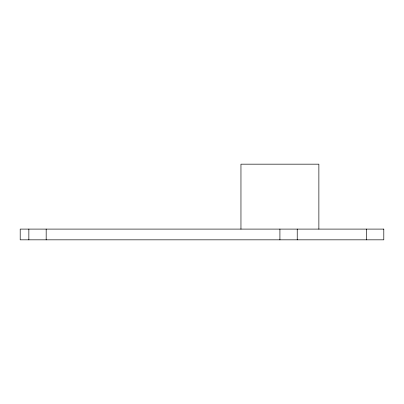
<?xml version="1.0" encoding="UTF-8"?>
<svg xmlns="http://www.w3.org/2000/svg" width="404" height="404" viewBox="0 0 404 404"><rect width="100%" height="100%" fill="white"/><g stroke="black" fill="none" stroke-linecap="round" stroke-linejoin="round"><path stroke-width="0.61" d="M366.484 229.098L366.484 239.83M318.872 229.098L318.872 164.17L240.956 164.17L240.956 229.098M297.228 229.098L297.228 239.83M279.916 229.098L279.916 239.83M46.172 229.098L46.172 239.83M28.856 229.098L28.856 239.83M383.8 229.098L20.2 229.098L20.2 239.83L383.8 239.83L383.8 229.098"/></g></svg>
